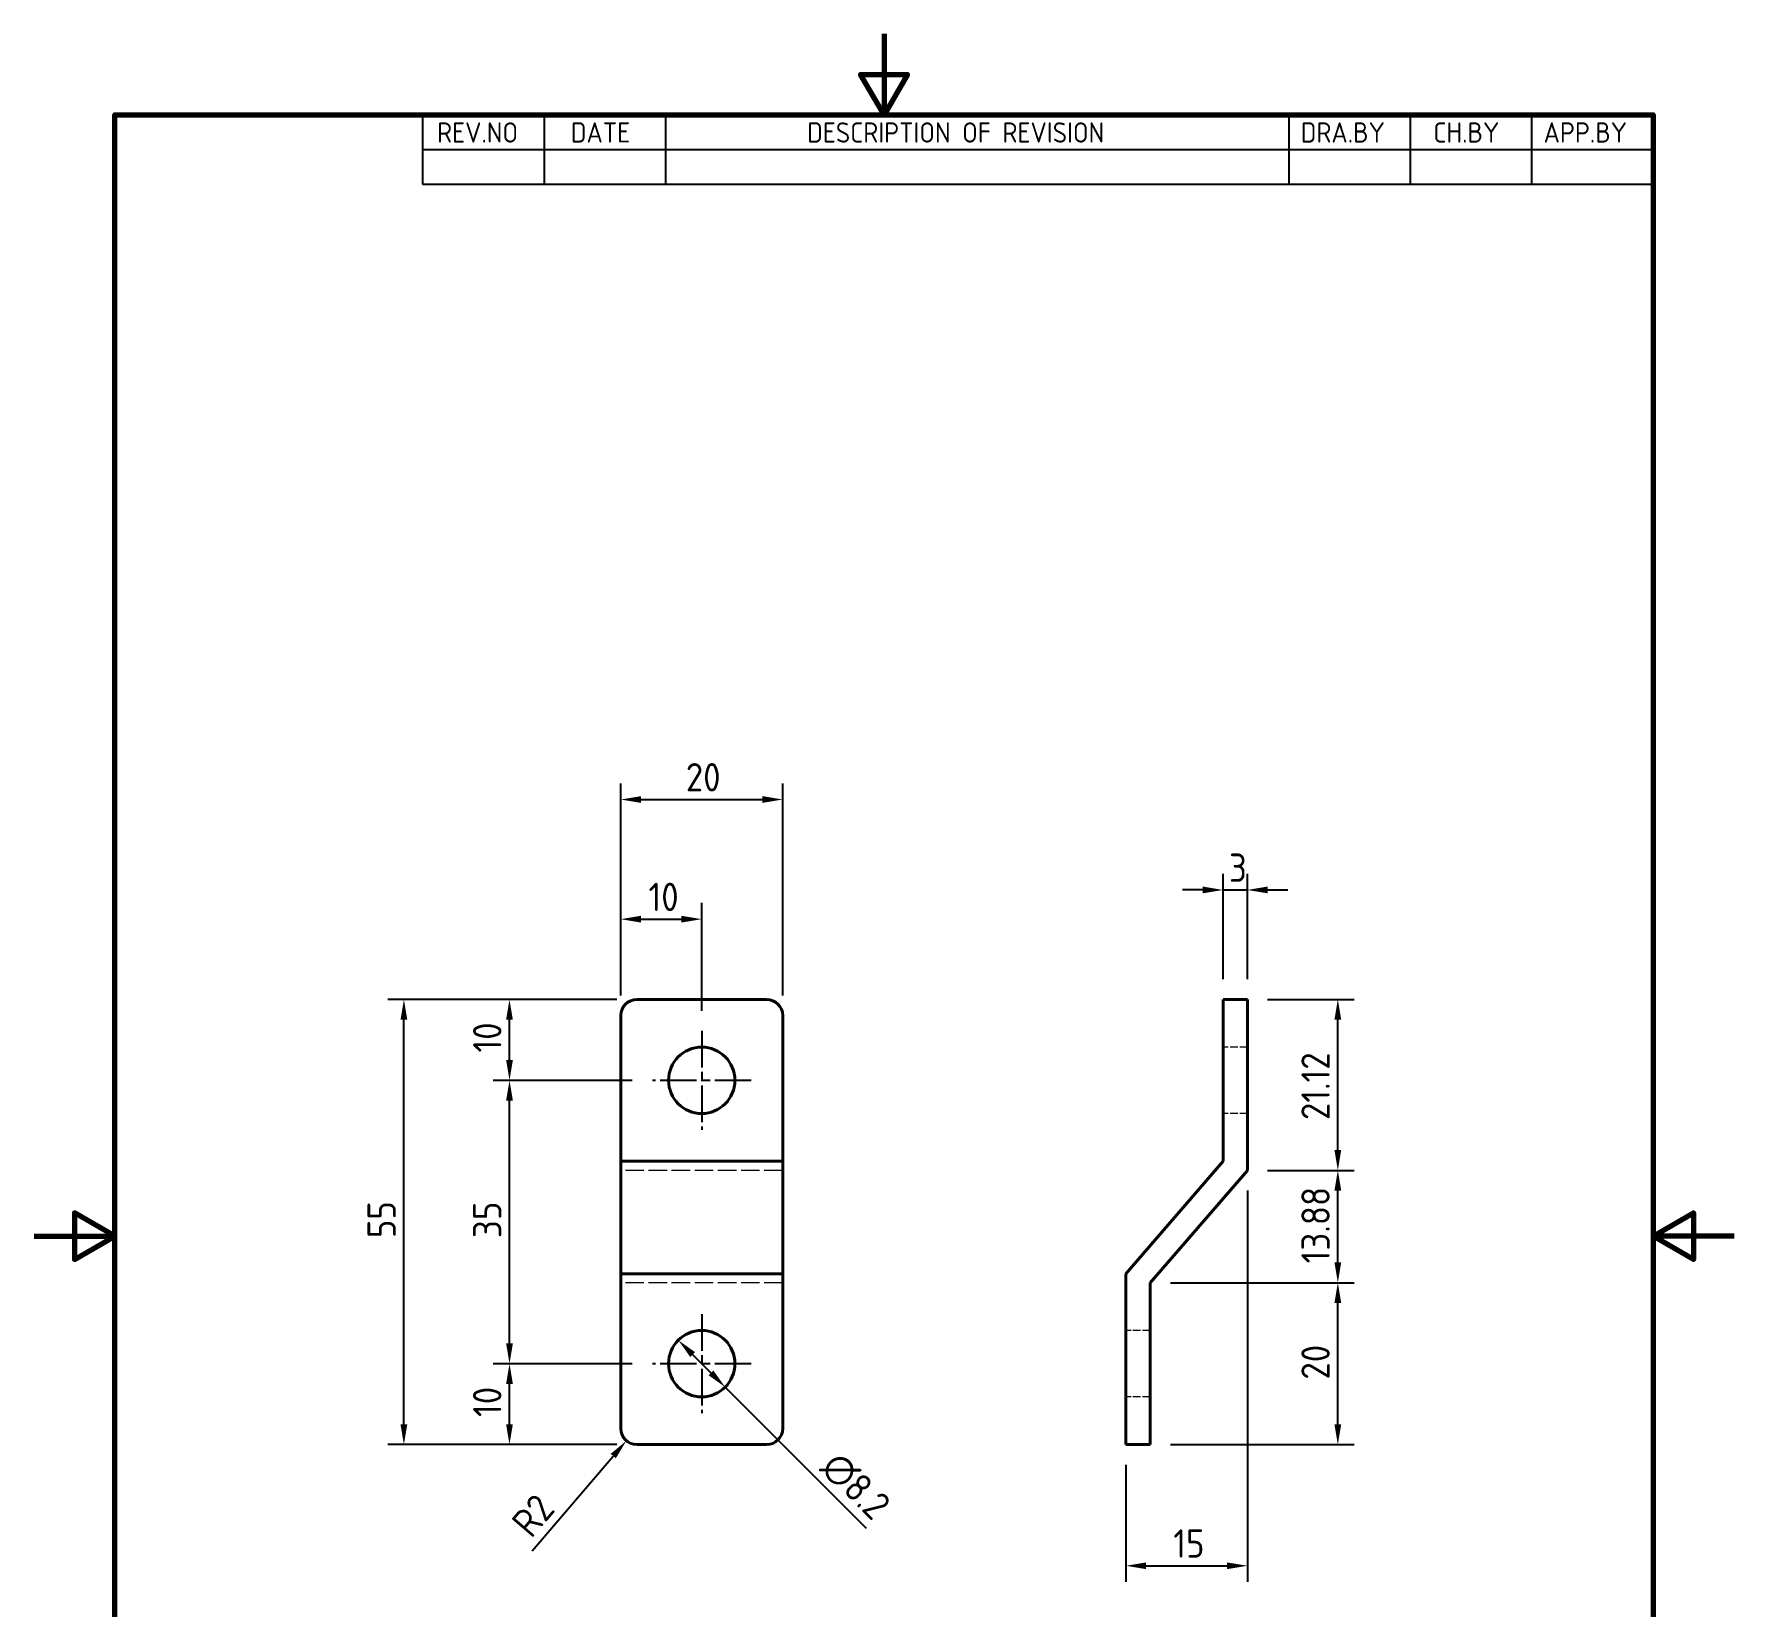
# Model space of a CAD drawing. Header units: millimetres. Extents: x 0 to 210, y 0 to 297.
# Drawn here: x 0 to 210, y 102.8 to 297 of the extents above; entities that cross this region are included whole.
import ezdxf

# ---------------------------------------------------------------- set-up
doc = ezdxf.new("R2010")
doc.units = ezdxf.units.MM
doc.linetypes.add('CHAIN', pattern=[0.35429999999999995, 0.2362, -0.0295, 0.0591, -0.0295])
doc.linetypes.add('DASHED', pattern=[0.2067, 0.1654, -0.0413])
doc.layers.get('0').update_dxf_attribs({"color": 3, "lineweight": 25})
for name, color, linetype, lineweight in [('가려진 것(ISO)', 2, 'DASHED', 18), ('가시적인 것(ISO)', 3, 'Continuous', 40), ('경계(ISO)', 7, 'Continuous', 70), ('기호(ISO)', 5, 'Continuous', 25), ('중심 표식(ISO)', 1, 'Continuous', 25), ('치수(ISO)', 7, 'Continuous', 25)]:
    doc.layers.add(name, color=color, linetype=linetype, lineweight=lineweight)
doc.styles.add('ISO Proportiona M2B', font='isocp.shx')
doc.styles.add('치수 텍스트_PSTEK_POSCO', font='isocp.shx')
doc.dimstyles.new('치수_PSTEK_POSCO', dxfattribs={"dimtxt": 3.5, "dimasz": 2.5, "dimexe": 2, "dimexo": 2.5, "dimgap": 1, "dimtad": 1, "dimrnd": 1e-08, "dimdsep": 46, "dimtxsty": '치수 텍스트_PSTEK_POSCO', "dimcen": 0.09, "dimdle": 10, "dimclrd": 7, "dimclre": 7, "dimclrt": 2, "dimadec": 1, "dimazin": 2, "dimtfac": 1, "dimtmove": 0, "dimatfit": 3, "dimfxl": 0, "dimtolj": 1, "dimlwd": -1, "dimlwe": -1, "dimarcsym": 0})

# ---------------------------------------------------------------- blocks, each defined once
blk = doc.blocks.new('경계 Default Border')
at = {"layer": '경계(ISO)', "flags": 128}
for points in [[(105, 297.0000076293945), (105, 287.0000076293945), (102.1132469177246, 292.0000076293945), (107.8867530822754, 292.0000076293945), (105, 287.0000076293945)], [(10, 10), (10, 287.0000076293945), (200, 287.0000076293945), (200, 10), (10, 10)], [(0, 148.5000038146973), (10, 148.5000038146973), (5, 151.3867473602295), (5, 145.6132507324219), (10, 148.5000038146973)], [(210, 148.5000038146973), (200, 148.5000038146973), (205, 151.3867473602295), (205, 145.6132507324219), (200, 148.5000038146973)]]:
    blk.add_lwpolyline(points, dxfattribs=at)
blk = doc.blocks.new('리비전 내역')
at = {"layer": '기호(ISO)'}
for p, q in [((48.00000000000001, 287.0000076293945), (200, 287.0000076293945)), ((48.00000000000001, 287.0000076293945), (48.00000000000001, 282.7200076293945)), ((63.00000000000001, 287.0000076293945), (63.00000000000001, 282.7200076293945)), ((78, 287.0000076293945), (78, 282.7200076293945)), ((155, 287.0000076293945), (155, 282.7200076293945)), ((170, 287.0000076293945), (170, 282.7200076293945)), ((185, 287.0000076293945), (185, 282.7200076293945)), ((200, 287.0000076293945), (200, 282.7200076293945)), ((48.00000000000001, 282.7200076293945), (200, 282.7200076293945)), ((48.00000000000001, 282.7200076293945), (48.00000000000001, 278.4400076293945)), ((63.00000000000001, 282.7200076293945), (63.00000000000001, 278.4400076293945)), ((78, 282.7200076293945), (78, 278.4400076293945)), ((155, 282.7200076293945), (155, 278.4400076293945)), ((170, 282.7200076293945), (170, 278.4400076293945)), ((185, 282.7200076293945), (185, 278.4400076293945)), ((200, 282.7200076293945), (200, 278.4400076293945)), ((48.00000000000001, 278.4400076293945), (200, 278.4400076293945))]:
    blk.add_line(p, q, dxfattribs=at)
at = {"layer": '기호(ISO)', "color": 2, "char_height": 2.5, "attachment_point": 7, "style": 'ISO Proportiona M2B'}
for s, insert in [('REV.NO', (49.7871163682308, 283.5831900503393)), ('DATE', (66.31423177283666, 283.5831900503393)), ('DESCRIPTION OF REVISION', (95.50702043336295, 283.5831900503393)), ('DRA.BY', (156.4757339553203, 283.5831900503393)), ('CH.BY', (172.8642915086116, 283.5831900503393)), ('APP.BY', (186.4777339604403, 283.5831900503393))]:
    blk.add_mtext(s, dxfattribs=dict(at, insert=insert))
blk = doc.blocks.new('*D22')
at = {"layer": 'Defpoints', "color": 0, "transparency": 16777216}
for p in [(58.73568655180504, 132.7391125627099), (76.38447450065183, 132.7391125627099), (74.48447450065183, 122.7391125627099)]:
    blk.add_point(p, dxfattribs=at)
at = {"layer": '치수(ISO)', "color": 7, "transparency": 16777216}
for p, q in [((73.88447450065183, 132.7391125627099), (56.73568655180504, 132.7391125627099)), ((58.73568655180504, 125.2391125627099), (58.73568655180504, 130.2391125627099)), ((71.98447450065183, 122.7391125627099), (56.73568655180504, 122.7391125627099))]:
    blk.add_line(p, q, dxfattribs=at)
for points in [[(58.31901988513837, 130.2391125627099), (59.1523532184717, 130.2391125627099), (58.73568655180504, 132.7391125627099)], [(58.31901988513837, 125.2391125627099), (59.1523532184717, 125.2391125627099), (58.73568655180504, 122.7391125627099)]]:
    blk.add_solid(points, dxfattribs=at)
at = {"layer": '치수(ISO)', "color": 2, "transparency": 16777216, "insert": (55.98568655180502, 126.152734609954), "char_height": 3.5, "attachment_point": 4, "rotation": 90, "style": '치수 텍스트_PSTEK_POSCO'}
blk.add_mtext('\\A1;10', dxfattribs=at)
blk = doc.blocks.new('*D23')
at = {"layer": 'Defpoints', "color": 0, "transparency": 16777216}
for p in [(58.73568655180505, 167.7391125627099), (76.3844745006518, 167.7391125627099), (76.38447450065183, 132.7391125627099)]:
    blk.add_point(p, dxfattribs=at)
at = {"layer": '치수(ISO)', "color": 7, "transparency": 16777216}
for p, q in [((73.8844745006518, 167.7391125627099), (56.73568655180505, 167.7391125627099)), ((58.73568655180504, 135.2391125627099), (58.73568655180505, 165.2391125627099)), ((73.88447450065183, 132.7391125627099), (56.73568655180504, 132.7391125627099))]:
    blk.add_line(p, q, dxfattribs=at)
for points in [[(58.31901988513838, 165.2391125627099), (59.15235321847171, 165.2391125627099), (58.73568655180505, 167.7391125627099)], [(58.31901988513837, 135.2391125627099), (59.1523532184717, 135.2391125627099), (58.73568655180504, 132.7391125627099)]]:
    blk.add_solid(points, dxfattribs=at)
at = {"layer": '치수(ISO)', "color": 2, "transparency": 16777216, "insert": (55.98568655180502, 148.2516251892946), "char_height": 3.5, "attachment_point": 4, "rotation": 90, "style": '치수 텍스트_PSTEK_POSCO'}
blk.add_mtext('\\A1;35', dxfattribs=at)
blk = doc.blocks.new('*D24')
at = {"layer": 'Defpoints', "color": 0, "transparency": 16777216}
for p in [(58.73568655180505, 177.7391125627099), (74.4844745006518, 177.7391125627099), (76.3844745006518, 167.7391125627099)]:
    blk.add_point(p, dxfattribs=at)
at = {"layer": '치수(ISO)', "color": 7, "transparency": 16777216}
for p, q in [((71.9844745006518, 177.7391125627099), (56.73568655180505, 177.7391125627099)), ((58.73568655180505, 170.2391125627099), (58.73568655180505, 175.2391125627099)), ((73.8844745006518, 167.7391125627099), (56.73568655180505, 167.7391125627099))]:
    blk.add_line(p, q, dxfattribs=at)
for points in [[(58.31901988513838, 175.2391125627099), (59.15235321847171, 175.2391125627099), (58.73568655180505, 177.7391125627099)], [(58.31901988513838, 170.2391125627099), (59.15235321847171, 170.2391125627099), (58.73568655180505, 167.7391125627099)]]:
    blk.add_solid(points, dxfattribs=at)
at = {"layer": '치수(ISO)', "color": 2, "transparency": 16777216, "insert": (55.98568655180502, 171.172734609954), "char_height": 3.5, "attachment_point": 4, "rotation": 90, "style": '치수 텍스트_PSTEK_POSCO'}
blk.add_mtext('\\A1;10', dxfattribs=at)
blk = doc.blocks.new('*D25')
at = {"layer": 'Defpoints', "color": 0, "transparency": 16777216}
for p in [(82.4844745006518, 187.6517336138072), (72.48447450065181, 175.7391125627099), (82.4844745006518, 173.8391125627099)]:
    blk.add_point(p, dxfattribs=at)
at = {"layer": '치수(ISO)', "color": 7, "transparency": 16777216}
for p, q in [((72.48447450065181, 178.2391125627099), (72.48447450065181, 189.6517336138072)), ((82.4844745006518, 176.3391125627099), (82.4844745006518, 189.6517336138072)), ((74.98447450065181, 187.6517336138072), (79.9844745006518, 187.6517336138072))]:
    blk.add_line(p, q, dxfattribs=at)
for points in [[(74.98447450065181, 188.0684002804738), (74.98447450065181, 187.2350669471405), (72.48447450065181, 187.6517336138072)], [(79.9844745006518, 188.0684002804738), (79.9844745006518, 187.2350669471405), (82.4844745006518, 187.6517336138072)]]:
    blk.add_solid(points, dxfattribs=at)
at = {"layer": '치수(ISO)', "color": 2, "transparency": 16777216, "insert": (75.9080965478959, 190.4017336138072), "char_height": 3.5, "attachment_point": 4, "style": '치수 텍스트_PSTEK_POSCO'}
blk.add_mtext('\\A1;10', dxfattribs=at)
blk = doc.blocks.new('*D26')
at = {"layer": 'Defpoints', "color": 0, "transparency": 16777216}
for p in [(92.4844745006518, 202.4309050488145), (72.48447450065181, 175.7391125627099), (92.4844745006518, 175.7391125627099)]:
    blk.add_point(p, dxfattribs=at)
at = {"layer": '치수(ISO)', "color": 7, "transparency": 16777216}
for p, q in [((72.48447450065181, 178.2391125627099), (72.48447450065181, 204.4309050488145)), ((92.4844745006518, 178.2391125627099), (92.4844745006518, 204.4309050488145)), ((74.98447450065181, 202.4309050488145), (89.9844745006518, 202.4309050488145))]:
    blk.add_line(p, q, dxfattribs=at)
for points in [[(74.98447450065181, 202.8475717154812), (74.98447450065181, 202.0142383821479), (72.48447450065181, 202.4309050488145)], [(89.9844745006518, 202.8475717154812), (89.9844745006518, 202.0142383821479), (92.4844745006518, 202.4309050488145)]]:
    blk.add_solid(points, dxfattribs=at)
at = {"layer": '치수(ISO)', "color": 2, "transparency": 16777216, "insert": (80.51365757151792, 205.1812495370035), "char_height": 3.5, "attachment_point": 4, "style": '치수 텍스트_PSTEK_POSCO'}
blk.add_mtext('\\A1;20', dxfattribs=at)
blk = doc.blocks.new('*D27')
at = {"layer": 'Defpoints', "color": 0, "transparency": 16777216}
for p in [(79.58533669778657, 135.6382503655743), (85.38361230351708, 129.8399747598455)]:
    blk.add_point(p, dxfattribs=at)
at = {"layer": '치수(ISO)', "color": 7, "transparency": 16777216}
for p, q in [((81.3531036507532, 133.8704834126082), (83.61584535055047, 131.6077417128116)), ((85.38361230351708, 129.8399747598455), (102.807918974778, 112.4156680885899))]:
    blk.add_line(p, q, dxfattribs=at)
for points in [[(81.64773147624754, 134.1651112381027), (81.05847582525885, 133.5758555871138), (79.58533669778657, 135.6382503655743)], [(83.91047317604479, 131.902369538306), (83.3212175250561, 131.3131138873172), (85.38361230351708, 129.8399747598455)]]:
    blk.add_solid(points, dxfattribs=at)
at = {"layer": '치수(ISO)', "color": 2, "transparency": 16777216, "insert": (98.20475126522597, 120.9084102745347), "char_height": 3.5, "attachment_point": 4, "rotation": 315.0000000000086, "style": '치수 텍스트_PSTEK_POSCO'}
blk.add_mtext('\\A1;∅8.2', dxfattribs=at)
blk = doc.blocks.new('*D28')
at = {"layer": 'Defpoints', "color": 0, "transparency": 16777216}
for p in [(74.4844745006518, 124.7391125627098), (73.18277255926779, 123.2207015327852)]:
    blk.add_point(p, dxfattribs=at)
at = {"layer": '치수(ISO)', "color": 7, "transparency": 16777216}
blk.add_line((61.53428623600684, 109.632959552191), (71.55564513253765, 121.3226877453794), dxfattribs=at)
blk.add_solid([(71.23930950130334, 121.5938756498344), (71.87198076377194, 121.0514998409244), (73.18277255926779, 123.2207015327852)], dxfattribs=at)
at = {"layer": '치수(ISO)', "color": 2, "transparency": 16777216, "insert": (60.09706050321958, 112.1822294470287), "char_height": 3.5, "attachment_point": 4, "rotation": 49.39420781757572, "style": '치수 텍스트_PSTEK_POSCO'}
blk.add_mtext('\\A1;R2', dxfattribs=at)
blk = doc.blocks.new('*D29')
at = {"layer": 'Defpoints', "color": 0, "transparency": 16777216}
for p in [(45.69437036502566, 177.7391125627099), (74.4844745006518, 177.7391125627099), (74.48447450065183, 122.7391125627099)]:
    blk.add_point(p, dxfattribs=at)
at = {"layer": '치수(ISO)', "color": 7, "transparency": 16777216}
for p, q in [((71.9844745006518, 177.7391125627099), (43.69437036502566, 177.7391125627099)), ((45.69437036502564, 125.2391125627099), (45.69437036502565, 175.2391125627099)), ((71.98447450065183, 122.7391125627099), (43.69437036502564, 122.7391125627099))]:
    blk.add_line(p, q, dxfattribs=at)
for points in [[(45.27770369835898, 175.2391125627099), (46.11103703169231, 175.2391125627099), (45.69437036502566, 177.7391125627099)], [(45.27770369835898, 125.2391125627099), (46.11103703169231, 125.2391125627099), (45.69437036502564, 122.7391125627099)]]:
    blk.add_solid(points, dxfattribs=at)
at = {"layer": '치수(ISO)', "color": 2, "transparency": 16777216, "insert": (42.94437036502562, 148.2416251892946), "char_height": 3.5, "attachment_point": 4, "rotation": 90, "style": '치수 텍스트_PSTEK_POSCO'}
blk.add_mtext('\\A1;55', dxfattribs=at)
blk = doc.blocks.new('*D30')
at = {"layer": 'Defpoints', "color": 0, "transparency": 16777216}
for p in [(149.8833069251278, 156.6222685929029), (134.8833069251275, 122.7391125627099), (149.8833069251278, 107.7727043416584)]:
    blk.add_point(p, dxfattribs=at)
at = {"layer": '치수(ISO)', "color": 7, "transparency": 16777216}
for p, q in [((149.8833069251278, 154.1222685929029), (149.8833069251278, 105.7727043416584)), ((134.8833069251275, 120.2391125627099), (134.8833069251275, 105.7727043416584)), ((137.3833069251275, 107.7727043416584), (147.3833069251278, 107.7727043416584))]:
    blk.add_line(p, q, dxfattribs=at)
for points in [[(137.3833069251275, 108.1893710083251), (137.3833069251275, 107.3560376749918), (134.8833069251275, 107.7727043416584)], [(147.3833069251278, 108.1893710083251), (147.3833069251278, 107.3560376749918), (149.8833069251278, 107.7727043416584)]]:
    blk.add_solid(points, dxfattribs=at)
at = {"layer": '치수(ISO)', "color": 2, "transparency": 16777216, "insert": (140.7358195517123, 110.5227043416584), "char_height": 3.5, "attachment_point": 4, "style": '치수 텍스트_PSTEK_POSCO'}
blk.add_mtext('\\A1;15', dxfattribs=at)
blk = doc.blocks.new('*D31')
at = {"layer": 'Defpoints', "color": 0, "transparency": 16777216}
for p in [(137.8833069251278, 142.7391125627099), (161.0606633882902, 142.7391125627099), (137.8833069251275, 122.7391125627099)]:
    blk.add_point(p, dxfattribs=at)
at = {"layer": '치수(ISO)', "color": 7, "transparency": 16777216}
for p, q in [((140.3833069251278, 142.7391125627099), (163.0606633882902, 142.7391125627099)), ((161.0606633882902, 125.2391125627099), (161.0606633882902, 140.2391125627099)), ((140.3833069251275, 122.7391125627099), (163.0606633882902, 122.7391125627099))]:
    blk.add_line(p, q, dxfattribs=at)
for points in [[(160.6439967216236, 140.2391125627099), (161.4773300549569, 140.2391125627099), (161.0606633882902, 142.7391125627099)], [(160.6439967216236, 125.2391125627099), (161.4773300549569, 125.2391125627099), (161.0606633882902, 122.7391125627099)]]:
    blk.add_solid(points, dxfattribs=at)
at = {"layer": '치수(ISO)', "color": 2, "transparency": 16777216, "insert": (158.3103189001012, 130.768295633576), "char_height": 3.5, "attachment_point": 4, "rotation": 90, "style": '치수 텍스트_PSTEK_POSCO'}
blk.add_mtext('\\A1;20', dxfattribs=at)
blk = doc.blocks.new('*D32')
at = {"layer": 'Defpoints', "color": 0, "transparency": 16777216}
for p in [(149.8833069251278, 156.6222685929029), (161.0606633882902, 156.6222685929029), (137.8833069251278, 142.7391125627099)]:
    blk.add_point(p, dxfattribs=at)
at = {"layer": '치수(ISO)', "color": 7, "transparency": 16777216}
for p, q in [((152.3833069251278, 156.6222685929029), (163.0606633882902, 156.6222685929029)), ((161.0606633882902, 145.2391125627099), (161.0606633882902, 154.1222685929029)), ((140.3833069251278, 142.7391125627099), (163.0606633882902, 142.7391125627099))]:
    blk.add_line(p, q, dxfattribs=at)
for points in [[(160.6439967216236, 154.1222685929029), (161.4773300549569, 154.1222685929029), (161.0606633882902, 156.6222685929029)], [(160.6439967216236, 145.2391125627099), (161.4773300549569, 145.2391125627099), (161.0606633882902, 142.7391125627099)]]:
    blk.add_solid(points, dxfattribs=at)
at = {"layer": '치수(ISO)', "color": 2, "transparency": 16777216, "insert": (158.3106633882902, 145.1306905778063), "char_height": 3.5, "attachment_point": 4, "rotation": 90, "style": '치수 텍스트_PSTEK_POSCO'}
blk.add_mtext('\\A1;13.88', dxfattribs=at)
blk = doc.blocks.new('*D33')
at = {"layer": 'Defpoints', "color": 0, "transparency": 16777216}
for p in [(149.8833069251275, 177.7391125627099), (161.0606633882902, 177.7391125627099), (149.8833069251278, 156.6222685929029)]:
    blk.add_point(p, dxfattribs=at)
at = {"layer": '치수(ISO)', "color": 7, "transparency": 16777216}
for p, q in [((152.3833069251275, 177.7391125627099), (163.0606633882902, 177.7391125627099)), ((161.0606633882902, 159.1222685929029), (161.0606633882902, 175.2391125627099)), ((152.3833069251278, 156.6222685929029), (163.0606633882902, 156.6222685929029))]:
    blk.add_line(p, q, dxfattribs=at)
for points in [[(160.6439967216236, 175.2391125627099), (161.4773300549569, 175.2391125627099), (161.0606633882902, 177.7391125627099)], [(160.6439967216236, 159.1222685929029), (161.4773300549569, 159.1222685929029), (161.0606633882902, 156.6222685929029)]]:
    blk.add_solid(points, dxfattribs=at)
at = {"layer": '치수(ISO)', "color": 2, "transparency": 16777216, "insert": (158.3103189001012, 162.8311482549717), "char_height": 3.5, "attachment_point": 4, "rotation": 90, "style": '치수 텍스트_PSTEK_POSCO'}
blk.add_mtext('\\A1;21.12', dxfattribs=at)
blk = doc.blocks.new('*D34')
at = {"layer": 'Defpoints', "color": 0, "transparency": 16777216}
for p in [(149.8833069251275, 191.2588568104869), (146.8833069251275, 177.7391125627099), (149.8833069251275, 177.7391125627099)]:
    blk.add_point(p, dxfattribs=at)
at = {"layer": '치수(ISO)', "color": 7, "transparency": 16777216}
for p, q in [((146.8833069251275, 180.2391125627099), (146.8833069251275, 193.2588568104869)), ((149.8833069251275, 180.2391125627099), (149.8833069251275, 193.2588568104869)), ((144.3833069251275, 191.2588568104869), (141.8833069251275, 191.2588568104869)), ((146.8833069251275, 191.2588568104869), (149.8833069251275, 191.2588568104869)), ((152.3833069251275, 191.2588568104869), (154.8833069251275, 191.2588568104869))]:
    blk.add_line(p, q, dxfattribs=at)
for points in [[(144.3833069251275, 191.6755234771535), (144.3833069251275, 190.8421901438202), (146.8833069251275, 191.2588568104869)], [(152.3833069251275, 191.6755234771535), (152.3833069251275, 190.8421901438202), (149.8833069251275, 191.2588568104869)]]:
    blk.add_solid(points, dxfattribs=at)
at = {"layer": '치수(ISO)', "color": 2, "transparency": 16777216, "insert": (147.6108195517122, 194.0088568104869), "char_height": 3.5, "attachment_point": 4, "style": '치수 텍스트_PSTEK_POSCO'}
blk.add_mtext('\\A1;3', dxfattribs=at)

msp = doc.modelspace()

# ---------------------------------------------------------------- linework, layer by layer
at = {"layer": '가려진 것(ISO)', "ltscale": 5.713989734649658}
for p, q in [((149.8833069251248, 171.8391125627099), (146.8833069251248, 171.8391125627099)), ((149.8833069251248, 163.6391125627099), (146.8833069251248, 163.6391125627099)), ((137.8833069251248, 136.8391125627099), (134.8833069251248, 136.8391125627099)), ((137.8833069251248, 128.6391125627099), (134.8833069251248, 128.6391125627099))]:
    msp.add_line(p, q, dxfattribs=at)
at = {"layer": '가려진 것(ISO)', "ltscale": 13.82265567779541}
for p, q in [((92.48447450065183, 156.6222685929029), (72.48447450065183, 156.6222685929029)), ((92.48447450065183, 142.7391125627099), (72.48447450065183, 142.7391125627099))]:
    msp.add_line(p, q, dxfattribs=at)
at = {"layer": '가시적인 것(ISO)'}
for p, q in [((90.48447450065181, 177.7391125627099), (74.4844745006518, 177.7391125627099)), ((149.8833069251272, 177.7391125627099), (146.8833069251272, 177.7391125627099)), ((146.8833069251278, 175.7391125627099), (146.8833069251272, 177.7391125627099)), ((149.8833069251272, 177.7391125627099), (149.8833069251278, 175.7391125627099)), ((72.48447450065183, 157.7391125627099), (72.48447450065181, 175.7391125627099)), ((92.4844745006518, 175.7391125627099), (92.48447450065183, 157.7391125627099)), ((146.8833069251278, 175.7391125627099), (146.8833069251278, 157.7391125627099)), ((149.8833069251278, 156.6222685929029), (149.8833069251278, 175.7391125627099)), ((92.48447450065183, 157.7391125627099), (72.48447450065183, 157.7391125627099)), ((72.48447450065183, 143.855956532517), (72.48447450065183, 157.7391125627099)), ((92.48447450065183, 157.7391125627099), (92.48447450065183, 143.855956532517)), ((146.8833069251278, 157.7391125627099), (134.8833069251278, 143.855956532517)), ((137.8833069251278, 142.7391125627099), (149.8833069251278, 156.6222685929029)), ((92.48447450065183, 143.855956532517), (72.48447450065183, 143.855956532517)), ((72.48447450065183, 124.7391125627099), (72.48447450065183, 143.855956532517)), ((92.48447450065183, 143.855956532517), (92.48447450065184, 124.7391125627099)), ((134.8833069251278, 143.855956532517), (134.8833069251278, 124.7391125627099)), ((137.8833069251278, 124.7391125627099), (137.8833069251278, 142.7391125627099)), ((134.8833069251272, 122.7391125627099), (134.8833069251278, 124.7391125627099)), ((137.8833069251278, 124.7391125627099), (137.8833069251272, 122.7391125627099)), ((90.48447450065183, 122.7391125627099), (74.48447450065183, 122.7391125627099)), ((134.8833069251272, 122.7391125627099), (137.8833069251272, 122.7391125627099))]:
    msp.add_line(p, q, dxfattribs=at)
for centre in [(82.4844745006518, 167.7391125627099), (82.48447450065184, 132.7391125627099)]:
    msp.add_circle(centre, 4.1, dxfattribs=at)
for centre, radius, start, end in [((74.48447450065181, 175.7391125627099), 2, 90, 180), ((90.48447450065181, 175.7391125627099), 2.000000000000002, 0, 90), ((74.48447450065183, 124.7391125627099), 2.000000000000002, 180, 270), ((90.48447450065183, 124.7391125627099), 2, 270, 0)]:
    msp.add_arc(centre, radius, start, end, dxfattribs=at)
at = {"layer": '중심 표식(ISO)', "linetype": 'CHAIN', "ltscale": 19.05165100097656}
for p, q in [((82.4844745006518, 173.8391125627099), (82.4844745006518, 161.6391125627099)), ((88.5844745006518, 167.7391125627099), (76.3844745006518, 167.7391125627099)), ((82.48447450065184, 138.8391125627099), (82.48447450065184, 126.6391125627099)), ((88.58447450065184, 132.7391125627099), (76.38447450065183, 132.7391125627099))]:
    msp.add_line(p, q, dxfattribs=at)

# ---------------------------------------------------------------- block references
msp.add_blockref('경계 Default Border', (0, 0))
at = {"layer": '기호(ISO)'}
msp.add_blockref('리비전 내역', (0, 0), dxfattribs=at)

# ---------------------------------------------------------------- dimensions: what is measured, and where the dimension line sits
at = {"layer": '치수(ISO)', "color": 7}
for base, p1, p2, picture, middle in [((92.4844745006518, 202.4309050488145), (72.48447450065181, 175.7391125627099), (92.4844745006518, 175.7391125627099), '*D26', (82.48447450065179, 202.4309050488145)), ((82.4844745006518, 187.6517336138072), (72.48447450065181, 175.7391125627099), (82.4844745006518, 173.8391125627099), '*D25', (77.4844745006518, 187.6517336138072)), ((149.8833069251278, 107.7727043416584), (134.8833069251275, 122.7391125627099), (149.8833069251278, 156.6222685929029), '*D30', (142.3833069251276, 107.7727043416584))]:
    dim = msp.add_linear_dim(base=base, p1=p1, p2=p2, dimstyle='치수_PSTEK_POSCO', override={"dimdec": 2, "dimtp": 0, "dimtm": -0, "dimtdec": 2, "dimtofl": 0, "dimatfit": 1}, dxfattribs=at)
    dim.commit()
    dim.dimension.update_dxf_attribs({"geometry": picture, "text_midpoint": middle, "dimtype": 160})
for base, p1, p2, angle, override, picture, middle in [((149.8833069251275, 191.2588568104869), (146.8833069251275, 177.7391125627099), (149.8833069251275, 177.7391125627099), 180, {"dimdec": 2, "dimtp": 0, "dimtm": -0, "dimtdec": 2, "dimtofl": 1, "dimatfit": 1}, '*D34', (148.3833069251275, 191.2588568104869)), ((45.69437036502566, 177.7391125627099), (74.48447450065183, 122.7391125627099), (74.4844745006518, 177.7391125627099), 90, {"dimdec": 2, "dimtp": 0, "dimtm": -0, "dimtdec": 2, "dimtofl": 0, "dimatfit": 1}, '*D29', (45.69437036502562, 150.2391125627099)), ((58.73568655180505, 177.7391125627099), (76.3844745006518, 167.7391125627099), (74.4844745006518, 177.7391125627099), 90, {"dimdec": 2, "dimtp": 0, "dimtm": -0, "dimtdec": 2, "dimtofl": 0, "dimatfit": 1}, '*D24', (58.73568655180502, 172.7491125627099)), ((161.0606633882902, 177.7391125627099), (149.8833069251278, 156.6222685929029), (149.8833069251275, 177.7391125627099), 90, {"dimdec": 2, "dimtp": 0, "dimtm": -0, "dimtdec": 2, "dimtofl": 0, "dimatfit": 1}, '*D33', (161.0606633882902, 167.1806905778064)), ((58.73568655180505, 167.7391125627099), (76.38447450065183, 132.7391125627099), (76.3844745006518, 167.7391125627099), 90, {"dimdec": 2, "dimtp": 0, "dimtm": -0, "dimtdec": 2, "dimtofl": 0, "dimatfit": 1}, '*D23', (58.73568655180502, 150.2491125627099)), ((161.0606633882902, 156.6222685929029), (137.8833069251278, 142.7391125627099), (149.8833069251278, 156.6222685929029), 90, {"dimdec": 2, "dimtp": 0, "dimtm": -0, "dimtdec": 2, "dimtofl": 0, "dimatfit": 1}, '*D32', (161.0606633882902, 149.6806905778064)), ((161.0606633882902, 142.7391125627099), (137.8833069251275, 122.7391125627099), (137.8833069251278, 142.7391125627099), 90, {"dimdec": 2, "dimtp": 0, "dimtm": -0, "dimtdec": 2, "dimtofl": 0, "dimatfit": 1}, '*D31', (161.0606633882902, 132.7391125627099)), ((58.73568655180504, 132.7391125627099), (74.48447450065183, 122.7391125627099), (76.38447450065183, 132.7391125627099), 90, {"dimdec": 2, "dimtp": 0, "dimtm": -0, "dimtdec": 2, "dimtofl": 0, "dimatfit": 1}, '*D22', (58.73568655180502, 127.7291125627099))]:
    dim = msp.add_linear_dim(base=base, p1=p1, p2=p2, angle=angle, dimstyle='치수_PSTEK_POSCO', override=override, dxfattribs=at)
    dim.commit()
    dim.dimension.update_dxf_attribs({"geometry": picture, "text_midpoint": middle, "dimtype": 160})
dim = msp.add_diameter_dim_2p(p1=(79.58533669778657, 135.6382503655743), p2=(85.38361230351708, 129.8399747598455), dimstyle='치수_PSTEK_POSCO', override={"dimdec": 2, "dimlfac": 1.000000000000001, "dimtp": 0, "dimtm": -0, "dimtdec": 2, "dimatfit": 2}, dxfattribs=at)
dim.commit()
dim.dimension.update_dxf_attribs({"geometry": '*D27', "text_midpoint": (99.18038811031, 116.0431989530566), "dimtype": 163})
dim = msp.add_radius_dim(center=(74.4844745006518, 124.7391125627098), mpoint=(73.18277255926779, 123.2207015327852), dimstyle='치수_PSTEK_POSCO', override={"dimdec": 2, "dimcen": 0, "dimtp": 0, "dimtm": -0, "dimtdec": 2, "dimtofl": 0}, dxfattribs=at)
dim.commit()
dim.dimension.update_dxf_attribs({"geometry": '*D28', "text_midpoint": (63.62033086021653, 112.0662916888451), "dimtype": 164})

doc.saveas('drawing.dxf')
